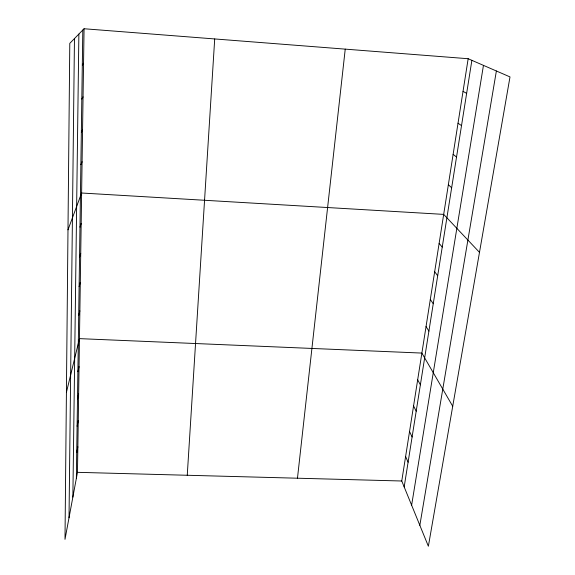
<?xml version="1.0" encoding="UTF-8"?>
<svg xmlns="http://www.w3.org/2000/svg" width="575" height="575" viewBox="0 0 575 575"><rect width="100%" height="100%" fill="white"/><g stroke="black" fill="none" stroke-linecap="round" stroke-linejoin="round"><path stroke-width="0.86" d="M69.014 517.773L74.462 38.575M72.867 497.095L78.876 34.069M76.353 478.378L82.807 30.037M84.065 28.75L69.791 43.355L64.997 539.35L77.481 472.327L84.065 28.75L468.165 58.722L510.003 76.913L428.375 546.25L401.76 481.002L468.165 58.722M187.249 475.266L214.705 38.942M297.469 478.213L345.237 49.134M404.175 486.917L471.881 60.339M411.628 505.188L483.46 65.37M419.836 525.313L496.376 70.991M76.727 452.611L77.862 446.782M77.108 426.255L78.25 420.663M77.496 399.294L78.646 393.94M77.891 371.694L79.055 366.606M66.413 392.387L79.465 338.632L421.878 353.079L452.726 406.273M78.703 315.387L79.882 310.845M79.113 286.659L80.299 282.411M79.537 257.255L80.737 253.309M79.968 227.139L81.176 223.517M67.987 229.856L81.628 193.013L443.684 214.389L479.493 252.368M80.867 164.68L82.096 161.762M81.334 132.279L82.57 129.734M81.815 99.065L83.059 96.916M82.304 64.997L83.555 63.264M77.481 472.327L401.76 481.002M463.033 91.36L466.641 93.373M458.023 123.222L461.524 125.602M453.129 154.323L456.528 157.061M448.356 184.704L451.655 187.781M439.128 243.39L442.24 247.092M434.671 271.738L437.69 275.734M430.308 299.46L433.248 303.729M426.046 326.564L428.907 331.107M417.673 379.802L420.375 384.84M413.562 405.936L416.192 411.211M409.544 431.502L412.095 437M405.612 456.521L408.092 462.228"/></g></svg>
